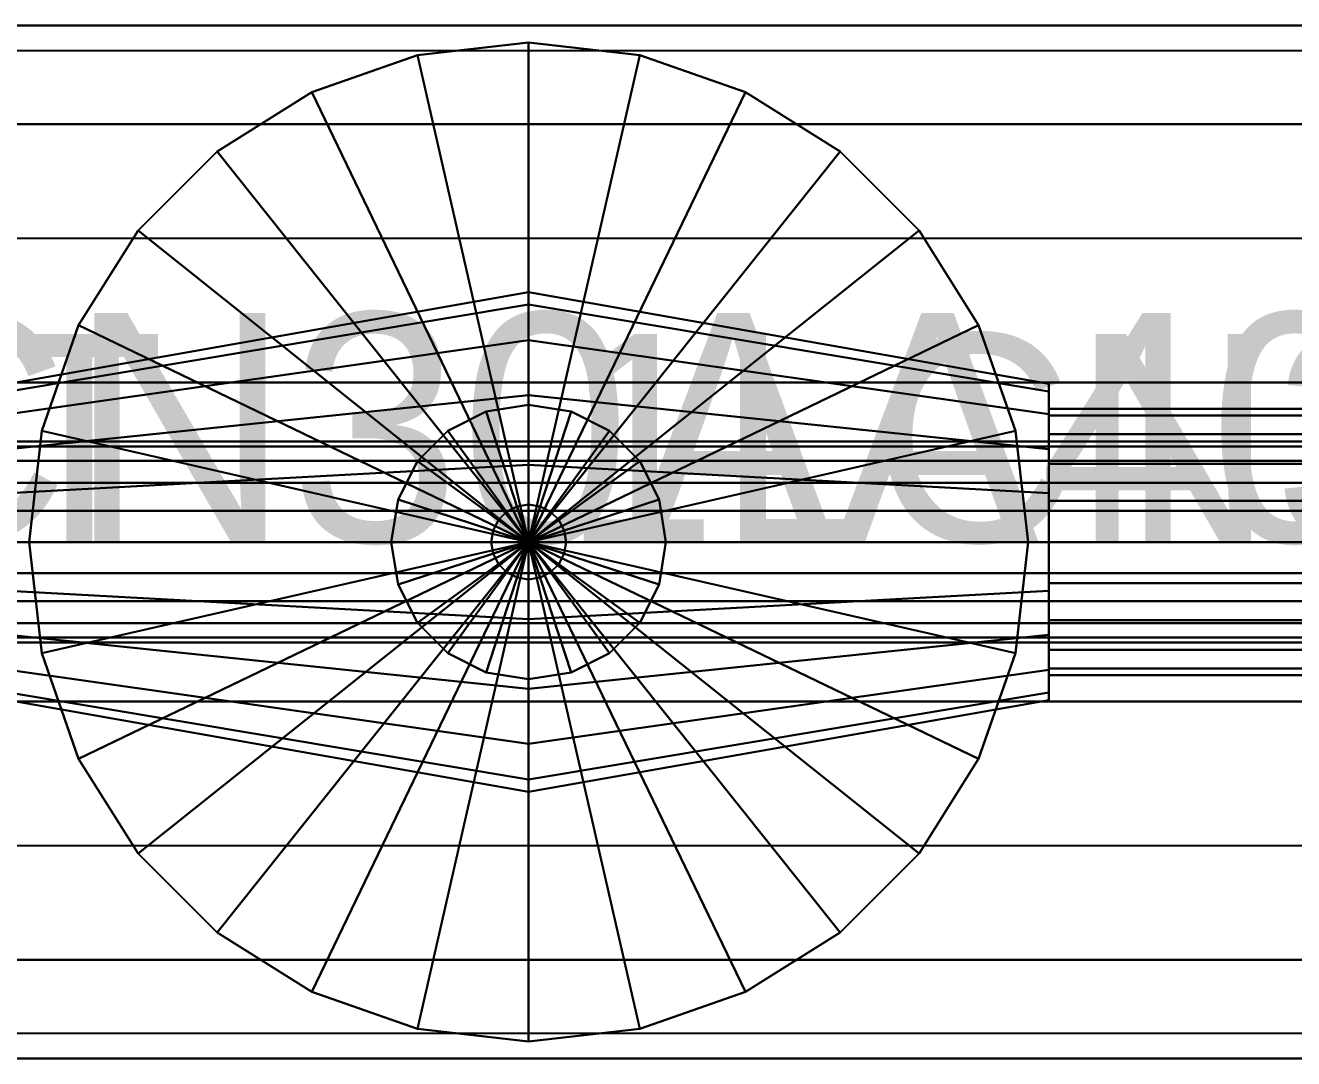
# Model space of a CAD drawing. Extents: x 91537 to 98524, y 82085 to 85415.
# Drawn here: x 96674.1 to 96978.8, y 84466.9 to 84715.1 of the extents above; entities that cross this region are included whole.
import ezdxf
from ezdxf.enums import TextEntityAlignment as Align

# ---------------------------------------------------------------- set-up
doc = ezdxf.new("R2010")
doc.units = 0
doc.header["$LTSCALE"] = 20
for name, color, linetype in [('CENTERLINE', 7, 'CONTINUOUS'), ('INSULATION', 254, 'CONTINUOUS'), ('LABELS', 7, 'CONTINUOUS'), ('PIPE-SPOOL2', 30, 'CONTINUOUS'), ('VALVES', 1, 'CONTINUOUS')]:
    doc.layers.add(name, color=color, linetype=linetype)

msp = doc.modelspace()

# ---------------------------------------------------------------- linework, layer by layer
at = {"layer": 'CENTERLINE'}
for points in [[(93850, 84591, 4450), (97500, 84591, 4450)], [(97640, 84591, 5095), (97430, 84591, 5095), (96995, 84591, 5095), (96595, 84591, 5095)]]:
    msp.add_polyline3d(points, dxfattribs=at)
at = {"layer": 'INSULATION'}
for points in [[(95450, 84715.15, 4450), (95450, 84709.0737, 4488.3645), (97496.1367, 84709.0104, 4488.3645), (97495.9379, 84715.0835, 4450)], [(95450, 84709.0737, 4411.6355), (95450, 84715.15, 4450), (97495.9379, 84715.0835, 4450), (97496.1367, 84709.0104, 4411.6355)], [(95450, 84709.0737, 4488.3645), (95450, 84691.4395, 4522.9735), (97496.7137, 84691.3857, 4522.9735), (97496.1367, 84709.0104, 4488.3645)], [(95450, 84691.4395, 4377.0265), (95450, 84709.0737, 4411.6355), (97496.1367, 84709.0104, 4411.6355), (97496.7137, 84691.3857, 4377.0265)], [(95450, 84691.4395, 4522.9735), (95450, 84663.9735, 4550.4395), (97497.6124, 84663.9345, 4550.4395), (97496.7137, 84691.3857, 4522.9735)], [(95450, 84663.9735, 4349.5605), (95450, 84691.4395, 4377.0265), (97496.7137, 84691.3857, 4377.0265), (97497.6124, 84663.9345, 4349.5605)], [(95450, 84663.9735, 4550.4395), (95450, 84629.3645, 4568.0737), (97498.7448, 84629.3439, 4568.0737), (97497.6124, 84663.9345, 4550.4395)], [(95450, 84629.3645, 4331.9263), (95450, 84663.9735, 4349.5605), (97497.6124, 84663.9345, 4349.5605), (97498.7448, 84629.3439, 4331.9263)], [(95450, 84629.3645, 4568.0737), (95450, 84591, 4574.15), (97500, 84591, 4574.15), (97498.7448, 84629.3439, 4568.0737)], [(95450, 84591, 4325.85), (95450, 84629.3645, 4331.9263), (97498.7448, 84629.3439, 4331.9263), (97500, 84591, 4325.85)], [(95450, 84591, 4574.15), (95450, 84552.6355, 4568.0737), (97501.2553, 84552.6561, 4568.0737), (97500, 84591, 4574.15)], [(95450, 84552.6355, 4331.9263), (95450, 84591, 4325.85), (97500, 84591, 4325.85), (97501.2553, 84552.6561, 4331.9263)], [(95450, 84552.6355, 4568.0737), (95450, 84518.0265, 4550.4395), (97502.3876, 84518.0655, 4550.4395), (97501.2553, 84552.6561, 4568.0737)], [(95450, 84518.0265, 4349.5605), (95450, 84552.6355, 4331.9263), (97501.2553, 84552.6561, 4331.9263), (97502.3876, 84518.0655, 4349.5605)], [(95450, 84518.0265, 4550.4395), (95450, 84490.5605, 4522.9735), (97503.2863, 84490.6143, 4522.9735), (97502.3876, 84518.0655, 4550.4395)], [(95450, 84490.5605, 4377.0265), (95450, 84518.0265, 4349.5605), (97502.3876, 84518.0655, 4349.5605), (97503.2863, 84490.6143, 4377.0265)], [(95450, 84490.5605, 4522.9735), (95450, 84472.9263, 4488.3645), (97503.8633, 84472.9896, 4488.3645), (97503.2863, 84490.6143, 4522.9735)], [(95450, 84472.9263, 4411.6355), (95450, 84490.5605, 4377.0265), (97503.2863, 84490.6143, 4377.0265), (97503.8633, 84472.9896, 4411.6355)], [(95450, 84472.9263, 4488.3645), (95450, 84466.85, 4450), (97504.0621, 84466.9165, 4450), (97503.8633, 84472.9896, 4488.3645)], [(95450, 84466.85, 4450), (95450, 84472.9263, 4411.6355), (97503.8633, 84472.9896, 4411.6355), (97504.0621, 84466.9165, 4450)]]:
    msp.add_3dface(points, dxfattribs=at)
at = {"layer": 'PIPE-SPOOL2'}
for points in [[(95450, 84615.15, 4450), (95450, 84613.968, 4457.4628), (97499.2485, 84613.9557, 4457.4628), (97499.2098, 84615.1371, 4450)], [(95450, 84613.968, 4442.5372), (95450, 84615.15, 4450), (97499.2098, 84615.1371, 4450), (97499.2485, 84613.9557, 4442.5372)], [(95450, 84613.968, 4457.4628), (95450, 84610.5378, 4464.195), (97499.3607, 84610.5273, 4464.195), (97499.2485, 84613.9557, 4457.4628)], [(95450, 84610.5378, 4435.805), (95450, 84613.968, 4442.5372), (97499.2485, 84613.9557, 4442.5372), (97499.3607, 84610.5273, 4435.805)], [(95450, 84610.5378, 4464.195), (95450, 84605.195, 4469.5378), (97499.5356, 84605.1874, 4469.5378), (97499.3607, 84610.5273, 4464.195)], [(95450, 84605.195, 4430.4622), (95450, 84610.5378, 4435.805), (97499.3607, 84610.5273, 4435.805), (97499.5356, 84605.1874, 4430.4622)], [(95450, 84605.195, 4469.5378), (95450, 84598.4628, 4472.968), (97499.7558, 84598.4588, 4472.968), (97499.5356, 84605.1874, 4469.5378)], [(95450, 84598.4628, 4427.032), (95450, 84605.195, 4430.4622), (97499.5356, 84605.1874, 4430.4622), (97499.7558, 84598.4588, 4427.032)], [(95450, 84598.4628, 4472.968), (95450, 84591, 4474.15), (97500, 84591, 4474.15), (97499.7558, 84598.4588, 4472.968)], [(95450, 84591, 4425.85), (95450, 84598.4628, 4427.032), (97499.7558, 84598.4588, 4427.032), (97500, 84591, 4425.85)], [(95450, 84591, 4474.15), (95450, 84583.5372, 4472.968), (97500.2442, 84583.5412, 4472.968), (97500, 84591, 4474.15)], [(95450, 84583.5372, 4427.032), (95450, 84591, 4425.85), (97500, 84591, 4425.85), (97500.2442, 84583.5412, 4427.032)], [(95450, 84583.5372, 4472.968), (95450, 84576.805, 4469.5378), (97500.4644, 84576.8126, 4469.5378), (97500.2442, 84583.5412, 4472.968)], [(95450, 84576.805, 4430.4622), (95450, 84583.5372, 4427.032), (97500.2442, 84583.5412, 4427.032), (97500.4644, 84576.8126, 4430.4622)], [(95450, 84576.805, 4469.5378), (95450, 84571.4622, 4464.195), (97500.6393, 84571.4727, 4464.195), (97500.4644, 84576.8126, 4469.5378)], [(95450, 84571.4622, 4435.805), (95450, 84576.805, 4430.4622), (97500.4644, 84576.8126, 4430.4622), (97500.6393, 84571.4727, 4435.805)], [(95450, 84571.4622, 4464.195), (95450, 84568.032, 4457.4628), (97500.7515, 84568.0443, 4457.4628), (97500.6393, 84571.4727, 4464.195)], [(95450, 84568.032, 4442.5372), (95450, 84571.4622, 4435.805), (97500.6393, 84571.4727, 4435.805), (97500.7515, 84568.0443, 4442.5372)], [(95450, 84568.032, 4457.4628), (95450, 84566.85, 4450), (97500.7902, 84566.8629, 4450), (97500.7515, 84568.0443, 4457.4628)], [(95450, 84566.85, 4450), (95450, 84568.032, 4442.5372), (97500.7515, 84568.0443, 4442.5372), (97500.7902, 84566.8629, 4450)]]:
    msp.add_3dface(points, dxfattribs=at)
at = {"layer": 'VALVES'}
for points in [[(96795, 84711, 5446), (96768.2975, 84707.9913, 5446), (96768.2975, 84707.9913, 5464), (96795, 84711, 5464)], [(96795, 84591, 5446), (96768.2975, 84707.9913, 5446), (96795, 84711, 5446)], [(96795, 84591, 5464), (96795, 84711, 5464), (96768.2975, 84707.9913, 5464)], [(96821.7025, 84707.9913, 5446), (96795, 84711, 5446), (96795, 84711, 5464), (96821.7025, 84707.9913, 5464)], [(96795, 84591, 5446), (96795, 84711, 5446), (96821.7025, 84707.9913, 5446)], [(96795, 84591, 5464), (96821.7025, 84707.9913, 5464), (96795, 84711, 5464)], [(96768.2975, 84707.9913, 5446), (96742.934, 84699.1163, 5446), (96742.934, 84699.1163, 5464), (96768.2975, 84707.9913, 5464)], [(96795, 84591, 5446), (96742.934, 84699.1163, 5446), (96768.2975, 84707.9913, 5446)], [(96795, 84591, 5464), (96768.2975, 84707.9913, 5464), (96742.934, 84699.1163, 5464)], [(96795, 84591, 5446), (96821.7025, 84707.9913, 5446), (96847.066, 84699.1163, 5446)], [(96795, 84591, 5464), (96847.066, 84699.1163, 5464), (96821.7025, 84707.9913, 5464)], [(96847.066, 84699.1163, 5446), (96821.7025, 84707.9913, 5446), (96821.7025, 84707.9913, 5464), (96847.066, 84699.1163, 5464)], [(96742.934, 84699.1163, 5446), (96720.1812, 84684.8198, 5446), (96720.1812, 84684.8198, 5464), (96742.934, 84699.1163, 5464)], [(96795, 84591, 5446), (96720.1812, 84684.8198, 5446), (96742.934, 84699.1163, 5446)], [(96795, 84591, 5464), (96742.934, 84699.1163, 5464), (96720.1812, 84684.8198, 5464)], [(96795, 84591, 5446), (96847.066, 84699.1163, 5446), (96869.8188, 84684.8198, 5446)], [(96795, 84591, 5464), (96869.8188, 84684.8198, 5464), (96847.066, 84699.1163, 5464)], [(96869.8188, 84684.8198, 5446), (96847.066, 84699.1163, 5446), (96847.066, 84699.1163, 5464), (96869.8188, 84684.8198, 5464)], [(96720.1812, 84684.8198, 5446), (96701.1802, 84665.8188, 5446), (96701.1802, 84665.8188, 5464), (96720.1812, 84684.8198, 5464)], [(96795, 84591, 5446), (96701.1802, 84665.8188, 5446), (96720.1812, 84684.8198, 5446)], [(96795, 84591, 5464), (96720.1812, 84684.8198, 5464), (96701.1802, 84665.8188, 5464)], [(96795, 84591, 5446), (96869.8188, 84684.8198, 5446), (96888.8198, 84665.8188, 5446)], [(96795, 84591, 5464), (96888.8198, 84665.8188, 5464), (96869.8188, 84684.8198, 5464)], [(96888.8198, 84665.8188, 5446), (96869.8188, 84684.8198, 5446), (96869.8188, 84684.8198, 5464), (96888.8198, 84665.8188, 5464)], [(96701.1802, 84665.8188, 5446), (96686.8837, 84643.066, 5446), (96686.8837, 84643.066, 5464), (96701.1802, 84665.8188, 5464)], [(96795, 84591, 5446), (96686.8837, 84643.066, 5446), (96701.1802, 84665.8188, 5446)], [(96795, 84591, 5464), (96701.1802, 84665.8188, 5464), (96686.8837, 84643.066, 5464)], [(96795, 84591, 5446), (96888.8198, 84665.8188, 5446), (96903.1163, 84643.066, 5446)], [(96795, 84591, 5464), (96903.1163, 84643.066, 5464), (96888.8198, 84665.8188, 5464)], [(96903.1163, 84643.066, 5446), (96888.8198, 84665.8188, 5446), (96888.8198, 84665.8188, 5464), (96903.1163, 84643.066, 5464)], [(96670, 84629, 5095), (96670, 84627.1401, 5106.7426), (96795, 84648.0634, 5113.541), (96795, 84651, 5095)], [(96670, 84627.1401, 5083.2574), (96670, 84629, 5095), (96795, 84651, 5095), (96795, 84648.0634, 5076.459)], [(96795, 84591, 5095), (96795, 84651, 5095), (96795, 84648.0634, 5113.541)], [(96795, 84591, 5095), (96795, 84648.0634, 5076.459), (96795, 84651, 5095)], [(96795, 84651, 5095), (96795, 84648.0634, 5113.541), (96920, 84627.1401, 5106.7426), (96920, 84629, 5095)], [(96795, 84648.0634, 5076.459), (96795, 84651, 5095), (96920, 84629, 5095), (96920, 84627.1401, 5083.2574)], [(96795, 84591, 5095), (96795, 84648.0634, 5113.541), (96795, 84651, 5095)], [(96795, 84591, 5095), (96795, 84651, 5095), (96795, 84648.0634, 5076.459)], [(96670, 84627.1401, 5106.7426), (96670, 84621.7426, 5117.3358), (96795, 84639.541, 5130.2671), (96795, 84648.0634, 5113.541)], [(96670, 84621.7426, 5072.6642), (96670, 84627.1401, 5083.2574), (96795, 84648.0634, 5076.459), (96795, 84639.541, 5059.7329)], [(96795, 84591, 5095), (96795, 84648.0634, 5113.541), (96795, 84639.541, 5130.2671)], [(96795, 84591, 5095), (96795, 84639.541, 5059.7329), (96795, 84648.0634, 5076.459)], [(96795, 84648.0634, 5113.541), (96795, 84639.541, 5130.2671), (96920, 84621.7426, 5117.3358), (96920, 84627.1401, 5106.7426)], [(96795, 84639.541, 5059.7329), (96795, 84648.0634, 5076.459), (96920, 84627.1401, 5083.2574), (96920, 84621.7426, 5072.6642)], [(96795, 84591, 5095), (96795, 84639.541, 5130.2671), (96795, 84648.0634, 5113.541)], [(96795, 84591, 5095), (96795, 84648.0634, 5076.459), (96795, 84639.541, 5059.7329)], [(96686.8837, 84643.066, 5446), (96678.0087, 84617.7025, 5446), (96678.0087, 84617.7025, 5464), (96686.8837, 84643.066, 5464)], [(96795, 84591, 5446), (96678.0087, 84617.7025, 5446), (96686.8837, 84643.066, 5446)], [(96795, 84591, 5464), (96686.8837, 84643.066, 5464), (96678.0087, 84617.7025, 5464)], [(96795, 84591, 5446), (96903.1163, 84643.066, 5446), (96911.9913, 84617.7025, 5446)], [(96795, 84591, 5464), (96911.9913, 84617.7025, 5464), (96903.1163, 84643.066, 5464)], [(96911.9913, 84617.7025, 5446), (96903.1163, 84643.066, 5446), (96903.1163, 84643.066, 5464), (96911.9913, 84617.7025, 5464)], [(96670, 84621.7426, 5117.3358), (96670, 84613.3358, 5125.7426), (96795, 84626.2671, 5143.541), (96795, 84639.541, 5130.2671)], [(96670, 84613.3358, 5064.2574), (96670, 84621.7426, 5072.6642), (96795, 84639.541, 5059.7329), (96795, 84626.2671, 5046.459)], [(96795, 84591, 5095), (96795, 84639.541, 5130.2671), (96795, 84626.2671, 5143.541)], [(96795, 84591, 5095), (96795, 84626.2671, 5046.459), (96795, 84639.541, 5059.7329)], [(96795, 84639.541, 5130.2671), (96795, 84626.2671, 5143.541), (96920, 84613.3358, 5125.7426), (96920, 84621.7426, 5117.3358)], [(96795, 84626.2671, 5046.459), (96795, 84639.541, 5059.7329), (96920, 84621.7426, 5072.6642), (96920, 84613.3358, 5064.2574)], [(96795, 84591, 5095), (96795, 84626.2671, 5143.541), (96795, 84639.541, 5130.2671)], [(96795, 84591, 5095), (96795, 84639.541, 5059.7329), (96795, 84626.2671, 5046.459)], [(96920, 84591, 5095), (96920, 84629, 5095), (96920, 84627.1401, 5106.7426)], [(96920, 84591, 5095), (96920, 84627.1401, 5083.2574), (96920, 84629, 5095)], [(96670, 84613.3358, 5125.7426), (96670, 84602.7426, 5131.1401), (96795, 84609.541, 5152.0634), (96795, 84626.2671, 5143.541)], [(96670, 84602.7426, 5058.8599), (96670, 84613.3358, 5064.2574), (96795, 84626.2671, 5046.459), (96795, 84609.541, 5037.9366)], [(96795, 84591, 5095), (96795, 84626.2671, 5143.541), (96795, 84609.541, 5152.0634)], [(96795, 84591, 5095), (96795, 84609.541, 5037.9366), (96795, 84626.2671, 5046.459)], [(96795, 84626.2671, 5143.541), (96795, 84609.541, 5152.0634), (96920, 84602.7426, 5131.1401), (96920, 84613.3358, 5125.7426)], [(96795, 84609.541, 5037.9366), (96795, 84626.2671, 5046.459), (96920, 84613.3358, 5064.2574), (96920, 84602.7426, 5058.8599)], [(96795, 84591, 5095), (96795, 84609.541, 5152.0634), (96795, 84626.2671, 5143.541)], [(96795, 84591, 5095), (96795, 84626.2671, 5046.459), (96795, 84609.541, 5037.9366)], [(96920, 84591, 5095), (96920, 84627.1401, 5106.7426), (96920, 84621.7426, 5117.3358)], [(96920, 84591, 5095), (96920, 84621.7426, 5072.6642), (96920, 84627.1401, 5083.2574)], [(96784.8024, 84622.3849, 5095), (96775.6031, 84617.6976, 5095), (96775.6031, 84617.6976, 5320), (96784.8024, 84622.3849, 5320)], [(96795, 84591, 5095), (96775.6031, 84617.6976, 5095), (96784.8024, 84622.3849, 5095)], [(96795, 84591, 5320), (96784.8024, 84622.3849, 5320), (96775.6031, 84617.6976, 5320)], [(96795, 84624, 5095), (96784.8024, 84622.3849, 5095), (96784.8024, 84622.3849, 5320), (96795, 84624, 5320)], [(96795, 84591, 5095), (96784.8024, 84622.3849, 5095), (96795, 84624, 5095)], [(96795, 84591, 5320), (96795, 84624, 5320), (96784.8024, 84622.3849, 5320)], [(96805.1976, 84622.3849, 5095), (96795, 84624, 5095), (96795, 84624, 5320), (96805.1976, 84622.3849, 5320)], [(96795, 84591, 5095), (96795, 84624, 5095), (96805.1976, 84622.3849, 5095)], [(96795, 84591, 5320), (96805.1976, 84622.3849, 5320), (96795, 84624, 5320)], [(96795, 84591, 5095), (96805.1976, 84622.3849, 5095), (96814.3969, 84617.6976, 5095)], [(96795, 84591, 5320), (96814.3969, 84617.6976, 5320), (96805.1976, 84622.3849, 5320)], [(96814.3969, 84617.6976, 5095), (96805.1976, 84622.3849, 5095), (96805.1976, 84622.3849, 5320), (96814.3969, 84617.6976, 5320)], [(96920, 84623, 5095), (96920, 84621.4338, 5104.8885), (96995, 84621.4338, 5104.8885), (96995, 84623, 5095)], [(96920, 84621.4338, 5085.1115), (96920, 84623, 5095), (96995, 84623, 5095), (96995, 84621.4338, 5085.1115)], [(96920, 84591, 5095), (96920, 84621.4338, 5104.8885), (96920, 84623, 5095)], [(96920, 84591, 5095), (96920, 84623, 5095), (96920, 84621.4338, 5085.1115)], [(96920, 84591, 5095), (96920, 84621.7426, 5117.3358), (96920, 84613.3358, 5125.7426)], [(96920, 84591, 5095), (96920, 84613.3358, 5064.2574), (96920, 84621.7426, 5072.6642)], [(96920, 84621.4338, 5104.8885), (96920, 84616.8885, 5113.8091), (96995, 84616.8885, 5113.8091), (96995, 84621.4338, 5104.8885)], [(96920, 84616.8885, 5076.1909), (96920, 84621.4338, 5085.1115), (96995, 84621.4338, 5085.1115), (96995, 84616.8885, 5076.1909)], [(96920, 84591, 5095), (96920, 84616.8885, 5113.8091), (96920, 84621.4338, 5104.8885)], [(96920, 84591, 5095), (96920, 84621.4338, 5085.1115), (96920, 84616.8885, 5076.1909)], [(96678.0087, 84617.7025, 5446), (96675, 84591, 5446), (96675, 84591, 5464), (96678.0087, 84617.7025, 5464)], [(96795, 84591, 5446), (96675, 84591, 5446), (96678.0087, 84617.7025, 5446)], [(96795, 84591, 5464), (96678.0087, 84617.7025, 5464), (96675, 84591, 5464)], [(96775.6031, 84617.6976, 5095), (96768.3024, 84610.3969, 5095), (96768.3024, 84610.3969, 5320), (96775.6031, 84617.6976, 5320)], [(96795, 84591, 5095), (96768.3024, 84610.3969, 5095), (96775.6031, 84617.6976, 5095)], [(96795, 84591, 5320), (96775.6031, 84617.6976, 5320), (96768.3024, 84610.3969, 5320)], [(96795, 84591, 5446), (96911.9913, 84617.7025, 5446), (96915, 84591, 5446)], [(96795, 84591, 5464), (96915, 84591, 5464), (96911.9913, 84617.7025, 5464)], [(96795, 84591, 5095), (96814.3969, 84617.6976, 5095), (96821.6976, 84610.3969, 5095)], [(96795, 84591, 5320), (96821.6976, 84610.3969, 5320), (96814.3969, 84617.6976, 5320)], [(96821.6976, 84610.3969, 5095), (96814.3969, 84617.6976, 5095), (96814.3969, 84617.6976, 5320), (96821.6976, 84610.3969, 5320)], [(96915, 84591, 5446), (96911.9913, 84617.7025, 5446), (96911.9913, 84617.7025, 5464), (96915, 84591, 5464)], [(96920, 84616.8885, 5113.8091), (96920, 84609.8091, 5120.8885), (96995, 84609.8091, 5120.8885), (96995, 84616.8885, 5113.8091)], [(96920, 84609.8091, 5069.1115), (96920, 84616.8885, 5076.1909), (96995, 84616.8885, 5076.1909), (96995, 84609.8091, 5069.1115)], [(96920, 84591, 5095), (96920, 84609.8091, 5120.8885), (96920, 84616.8885, 5113.8091)], [(96920, 84591, 5095), (96920, 84616.8885, 5076.1909), (96920, 84609.8091, 5069.1115)], [(96920, 84591, 5095), (96920, 84613.3358, 5125.7426), (96920, 84602.7426, 5131.1401)], [(96920, 84591, 5095), (96920, 84602.7426, 5058.8599), (96920, 84613.3358, 5064.2574)], [(96768.3024, 84610.3969, 5095), (96763.6151, 84601.1976, 5095), (96763.6151, 84601.1976, 5320), (96768.3024, 84610.3969, 5320)], [(96795, 84591, 5095), (96763.6151, 84601.1976, 5095), (96768.3024, 84610.3969, 5095)], [(96795, 84591, 5320), (96768.3024, 84610.3969, 5320), (96763.6151, 84601.1976, 5320)], [(96795, 84591, 5095), (96821.6976, 84610.3969, 5095), (96826.3849, 84601.1976, 5095)], [(96795, 84591, 5320), (96826.3849, 84601.1976, 5320), (96821.6976, 84610.3969, 5320)], [(96826.3849, 84601.1976, 5095), (96821.6976, 84610.3969, 5095), (96821.6976, 84610.3969, 5320), (96826.3849, 84601.1976, 5320)], [(96920, 84609.8091, 5120.8885), (96920, 84600.8885, 5125.4338), (96995, 84600.8885, 5125.4338), (96995, 84609.8091, 5120.8885)], [(96920, 84600.8885, 5064.5662), (96920, 84609.8091, 5069.1115), (96995, 84609.8091, 5069.1115), (96995, 84600.8885, 5064.5662)], [(96920, 84591, 5095), (96920, 84600.8885, 5125.4338), (96920, 84609.8091, 5120.8885)], [(96920, 84591, 5095), (96920, 84609.8091, 5069.1115), (96920, 84600.8885, 5064.5662)], [(96670, 84602.7426, 5131.1401), (96670, 84591, 5133), (96795, 84591, 5155), (96795, 84609.541, 5152.0634)], [(96670, 84591, 5057), (96670, 84602.7426, 5058.8599), (96795, 84609.541, 5037.9366), (96795, 84591, 5035)], [(96795, 84591, 5095), (96795, 84609.541, 5152.0634), (96795, 84591, 5155)], [(96795, 84591, 5095), (96795, 84591, 5035), (96795, 84609.541, 5037.9366)], [(96795, 84609.541, 5152.0634), (96795, 84591, 5155), (96920, 84591, 5133), (96920, 84602.7426, 5131.1401)], [(96795, 84591, 5035), (96795, 84609.541, 5037.9366), (96920, 84602.7426, 5058.8599), (96920, 84591, 5057)], [(96795, 84591, 5095), (96795, 84591, 5155), (96795, 84609.541, 5152.0634)], [(96795, 84591, 5095), (96795, 84609.541, 5037.9366), (96795, 84591, 5035)], [(96763.6151, 84601.1976, 5095), (96762, 84591, 5095), (96762, 84591, 5320), (96763.6151, 84601.1976, 5320)], [(96795, 84591, 5095), (96762, 84591, 5095), (96763.6151, 84601.1976, 5095)], [(96795, 84591, 5320), (96763.6151, 84601.1976, 5320), (96762, 84591, 5320)], [(96795, 84591, 5095), (96826.3849, 84601.1976, 5095), (96828, 84591, 5095)], [(96795, 84591, 5320), (96828, 84591, 5320), (96826.3849, 84601.1976, 5320)], [(96828, 84591, 5095), (96826.3849, 84601.1976, 5095), (96826.3849, 84601.1976, 5320), (96828, 84591, 5320)], [(96920, 84591, 5095), (96920, 84602.7426, 5131.1401), (96920, 84591, 5133)], [(96920, 84591, 5095), (96920, 84591, 5057), (96920, 84602.7426, 5058.8599)], [(96920, 84600.8885, 5125.4338), (96920, 84591, 5127), (96995, 84591, 5127), (96995, 84600.8885, 5125.4338)], [(96920, 84591, 5063), (96920, 84600.8885, 5064.5662), (96995, 84600.8885, 5064.5662), (96995, 84591, 5063)], [(96920, 84591, 5095), (96920, 84591, 5127), (96920, 84600.8885, 5125.4338)], [(96920, 84591, 5095), (96920, 84600.8885, 5064.5662), (96920, 84591, 5063)], [(96789.7099, 84598.2812, 5320), (96787.7188, 84596.2901, 5320), (96787.7188, 84596.2901, 5455), (96789.7099, 84598.2812, 5455)], [(96795, 84591, 5320), (96787.7188, 84596.2901, 5320), (96789.7099, 84598.2812, 5320)], [(96795, 84591, 5455), (96789.7099, 84598.2812, 5455), (96787.7188, 84596.2901, 5455)], [(96792.2188, 84599.5595, 5320), (96789.7099, 84598.2812, 5320), (96789.7099, 84598.2812, 5455), (96792.2188, 84599.5595, 5455)], [(96795, 84591, 5320), (96789.7099, 84598.2812, 5320), (96792.2188, 84599.5595, 5320)], [(96795, 84591, 5455), (96792.2188, 84599.5595, 5455), (96789.7099, 84598.2812, 5455)], [(96795, 84600, 5320), (96792.2188, 84599.5595, 5320), (96792.2188, 84599.5595, 5455), (96795, 84600, 5455)], [(96795, 84591, 5320), (96792.2188, 84599.5595, 5320), (96795, 84600, 5320)], [(96795, 84591, 5455), (96795, 84600, 5455), (96792.2188, 84599.5595, 5455)], [(96797.7812, 84599.5595, 5320), (96795, 84600, 5320), (96795, 84600, 5455), (96797.7812, 84599.5595, 5455)], [(96795, 84591, 5320), (96795, 84600, 5320), (96797.7812, 84599.5595, 5320)], [(96795, 84591, 5455), (96797.7812, 84599.5595, 5455), (96795, 84600, 5455)], [(96795, 84591, 5320), (96797.7812, 84599.5595, 5320), (96800.2901, 84598.2812, 5320)], [(96795, 84591, 5455), (96800.2901, 84598.2812, 5455), (96797.7812, 84599.5595, 5455)], [(96795, 84591, 5320), (96800.2901, 84598.2812, 5320), (96802.2812, 84596.2901, 5320)], [(96795, 84591, 5455), (96802.2812, 84596.2901, 5455), (96800.2901, 84598.2812, 5455)], [(96800.2901, 84598.2812, 5320), (96797.7812, 84599.5595, 5320), (96797.7812, 84599.5595, 5455), (96800.2901, 84598.2812, 5455)], [(96802.2812, 84596.2901, 5320), (96800.2901, 84598.2812, 5320), (96800.2901, 84598.2812, 5455), (96802.2812, 84596.2901, 5455)], [(96787.7188, 84596.2901, 5320), (96786.4405, 84593.7812, 5320), (96786.4405, 84593.7812, 5455), (96787.7188, 84596.2901, 5455)], [(96795, 84591, 5320), (96786.4405, 84593.7812, 5320), (96787.7188, 84596.2901, 5320)], [(96795, 84591, 5455), (96787.7188, 84596.2901, 5455), (96786.4405, 84593.7812, 5455)], [(96795, 84591, 5320), (96802.2812, 84596.2901, 5320), (96803.5595, 84593.7812, 5320)], [(96795, 84591, 5455), (96803.5595, 84593.7812, 5455), (96802.2812, 84596.2901, 5455)], [(96803.5595, 84593.7812, 5320), (96802.2812, 84596.2901, 5320), (96802.2812, 84596.2901, 5455), (96803.5595, 84593.7812, 5455)], [(96786.4405, 84593.7812, 5320), (96786, 84591, 5320), (96786, 84591, 5455), (96786.4405, 84593.7812, 5455)], [(96795, 84591, 5320), (96786, 84591, 5320), (96786.4405, 84593.7812, 5320)], [(96795, 84591, 5455), (96786.4405, 84593.7812, 5455), (96786, 84591, 5455)], [(96795, 84591, 5320), (96803.5595, 84593.7812, 5320), (96804, 84591, 5320)], [(96795, 84591, 5455), (96804, 84591, 5455), (96803.5595, 84593.7812, 5455)], [(96804, 84591, 5320), (96803.5595, 84593.7812, 5320), (96803.5595, 84593.7812, 5455), (96804, 84591, 5455)], [(96670, 84591, 5133), (96670, 84579.2574, 5131.1401), (96795, 84572.459, 5152.0634), (96795, 84591, 5155)], [(96670, 84579.2574, 5058.8599), (96670, 84591, 5057), (96795, 84591, 5035), (96795, 84572.459, 5037.9366)], [(96675, 84591, 5446), (96678.0087, 84564.2975, 5446), (96678.0087, 84564.2975, 5464), (96675, 84591, 5464)], [(96795, 84591, 5446), (96678.0087, 84564.2975, 5446), (96675, 84591, 5446)], [(96795, 84591, 5464), (96675, 84591, 5464), (96678.0087, 84564.2975, 5464)], [(96795, 84591, 5446), (96686.8837, 84538.934, 5446), (96678.0087, 84564.2975, 5446)], [(96795, 84591, 5464), (96678.0087, 84564.2975, 5464), (96686.8837, 84538.934, 5464)], [(96795, 84591, 5446), (96701.1802, 84516.1812, 5446), (96686.8837, 84538.934, 5446)], [(96795, 84591, 5464), (96686.8837, 84538.934, 5464), (96701.1802, 84516.1812, 5464)], [(96795, 84591, 5446), (96720.1812, 84497.1802, 5446), (96701.1802, 84516.1812, 5446)], [(96795, 84591, 5464), (96701.1802, 84516.1812, 5464), (96720.1812, 84497.1802, 5464)], [(96795, 84591, 5446), (96742.934, 84482.8837, 5446), (96720.1812, 84497.1802, 5446)], [(96795, 84591, 5464), (96720.1812, 84497.1802, 5464), (96742.934, 84482.8837, 5464)], [(96795, 84591, 5446), (96768.2975, 84474.0087, 5446), (96742.934, 84482.8837, 5446)], [(96795, 84591, 5464), (96742.934, 84482.8837, 5464), (96768.2975, 84474.0087, 5464)], [(96762, 84591, 5095), (96763.6151, 84580.8024, 5095), (96763.6151, 84580.8024, 5320), (96762, 84591, 5320)], [(96795, 84591, 5095), (96763.6151, 84580.8024, 5095), (96762, 84591, 5095)], [(96795, 84591, 5320), (96762, 84591, 5320), (96763.6151, 84580.8024, 5320)], [(96795, 84591, 5095), (96768.3024, 84571.6031, 5095), (96763.6151, 84580.8024, 5095)], [(96795, 84591, 5320), (96763.6151, 84580.8024, 5320), (96768.3024, 84571.6031, 5320)], [(96795, 84591, 5446), (96795, 84471, 5446), (96768.2975, 84474.0087, 5446)], [(96795, 84591, 5464), (96768.2975, 84474.0087, 5464), (96795, 84471, 5464)], [(96795, 84591, 5095), (96775.6031, 84564.3024, 5095), (96768.3024, 84571.6031, 5095)], [(96795, 84591, 5320), (96768.3024, 84571.6031, 5320), (96775.6031, 84564.3024, 5320)], [(96795, 84591, 5095), (96784.8024, 84559.6151, 5095), (96775.6031, 84564.3024, 5095)], [(96795, 84591, 5320), (96775.6031, 84564.3024, 5320), (96784.8024, 84559.6151, 5320)], [(96795, 84591, 5095), (96795, 84558, 5095), (96784.8024, 84559.6151, 5095)], [(96795, 84591, 5320), (96784.8024, 84559.6151, 5320), (96795, 84558, 5320)], [(96786, 84591, 5320), (96786.4405, 84588.2188, 5320), (96786.4405, 84588.2188, 5455), (96786, 84591, 5455)], [(96795, 84591, 5320), (96786.4405, 84588.2188, 5320), (96786, 84591, 5320)], [(96795, 84591, 5455), (96786, 84591, 5455), (96786.4405, 84588.2188, 5455)], [(96795, 84591, 5320), (96787.7188, 84585.7099, 5320), (96786.4405, 84588.2188, 5320)], [(96795, 84591, 5455), (96786.4405, 84588.2188, 5455), (96787.7188, 84585.7099, 5455)], [(96795, 84591, 5320), (96789.7099, 84583.7188, 5320), (96787.7188, 84585.7099, 5320)], [(96795, 84591, 5455), (96787.7188, 84585.7099, 5455), (96789.7099, 84583.7188, 5455)], [(96795, 84591, 5320), (96792.2188, 84582.4405, 5320), (96789.7099, 84583.7188, 5320)], [(96795, 84591, 5455), (96789.7099, 84583.7188, 5455), (96792.2188, 84582.4405, 5455)], [(96795, 84591, 5320), (96795, 84582, 5320), (96792.2188, 84582.4405, 5320)], [(96795, 84591, 5455), (96792.2188, 84582.4405, 5455), (96795, 84582, 5455)], [(96795, 84591, 5095), (96795, 84591, 5155), (96795, 84572.459, 5152.0634)], [(96795, 84591, 5095), (96795, 84572.459, 5152.0634), (96795, 84555.7329, 5143.541)], [(96795, 84591, 5095), (96795, 84555.7329, 5143.541), (96795, 84542.459, 5130.2671)], [(96795, 84591, 5095), (96795, 84542.459, 5130.2671), (96795, 84533.9366, 5113.541)], [(96795, 84591, 5095), (96795, 84533.9366, 5113.541), (96795, 84531, 5095)], [(96795, 84591, 5095), (96795, 84531, 5095), (96795, 84533.9366, 5076.459)], [(96795, 84591, 5095), (96795, 84533.9366, 5076.459), (96795, 84542.459, 5059.7329)], [(96795, 84591, 5095), (96795, 84542.459, 5059.7329), (96795, 84555.7329, 5046.459)], [(96795, 84591, 5095), (96795, 84555.7329, 5046.459), (96795, 84572.459, 5037.9366)], [(96795, 84591, 5095), (96795, 84572.459, 5037.9366), (96795, 84591, 5035)], [(96795, 84591, 5155), (96795, 84572.459, 5152.0634), (96920, 84579.2574, 5131.1401), (96920, 84591, 5133)], [(96795, 84572.459, 5037.9366), (96795, 84591, 5035), (96920, 84591, 5057), (96920, 84579.2574, 5058.8599)], [(96795, 84591, 5095), (96795, 84572.459, 5152.0634), (96795, 84591, 5155)], [(96795, 84591, 5095), (96795, 84555.7329, 5143.541), (96795, 84572.459, 5152.0634)], [(96795, 84591, 5095), (96795, 84542.459, 5130.2671), (96795, 84555.7329, 5143.541)], [(96795, 84591, 5095), (96795, 84533.9366, 5113.541), (96795, 84542.459, 5130.2671)], [(96795, 84591, 5095), (96795, 84531, 5095), (96795, 84533.9366, 5113.541)], [(96795, 84591, 5095), (96795, 84533.9366, 5076.459), (96795, 84531, 5095)], [(96795, 84591, 5095), (96795, 84542.459, 5059.7329), (96795, 84533.9366, 5076.459)], [(96795, 84591, 5095), (96795, 84555.7329, 5046.459), (96795, 84542.459, 5059.7329)], [(96795, 84591, 5095), (96795, 84572.459, 5037.9366), (96795, 84555.7329, 5046.459)], [(96795, 84591, 5095), (96795, 84591, 5035), (96795, 84572.459, 5037.9366)], [(96795, 84591, 5095), (96805.1976, 84559.6151, 5095), (96795, 84558, 5095)], [(96795, 84591, 5095), (96814.3969, 84564.3024, 5095), (96805.1976, 84559.6151, 5095)], [(96795, 84591, 5095), (96821.6976, 84571.6031, 5095), (96814.3969, 84564.3024, 5095)], [(96795, 84591, 5095), (96826.3849, 84580.8024, 5095), (96821.6976, 84571.6031, 5095)], [(96795, 84591, 5095), (96828, 84591, 5095), (96826.3849, 84580.8024, 5095)], [(96795, 84591, 5320), (96795, 84558, 5320), (96805.1976, 84559.6151, 5320)], [(96795, 84591, 5320), (96805.1976, 84559.6151, 5320), (96814.3969, 84564.3024, 5320)], [(96795, 84591, 5320), (96814.3969, 84564.3024, 5320), (96821.6976, 84571.6031, 5320)], [(96795, 84591, 5320), (96821.6976, 84571.6031, 5320), (96826.3849, 84580.8024, 5320)], [(96795, 84591, 5320), (96826.3849, 84580.8024, 5320), (96828, 84591, 5320)], [(96795, 84591, 5320), (96797.7812, 84582.4405, 5320), (96795, 84582, 5320)], [(96795, 84591, 5320), (96800.2901, 84583.7188, 5320), (96797.7812, 84582.4405, 5320)], [(96795, 84591, 5320), (96802.2812, 84585.7099, 5320), (96800.2901, 84583.7188, 5320)], [(96795, 84591, 5320), (96803.5595, 84588.2188, 5320), (96802.2812, 84585.7099, 5320)], [(96795, 84591, 5320), (96804, 84591, 5320), (96803.5595, 84588.2188, 5320)], [(96795, 84591, 5455), (96795, 84582, 5455), (96797.7812, 84582.4405, 5455)], [(96795, 84591, 5455), (96797.7812, 84582.4405, 5455), (96800.2901, 84583.7188, 5455)], [(96795, 84591, 5455), (96800.2901, 84583.7188, 5455), (96802.2812, 84585.7099, 5455)], [(96795, 84591, 5455), (96802.2812, 84585.7099, 5455), (96803.5595, 84588.2188, 5455)], [(96795, 84591, 5455), (96803.5595, 84588.2188, 5455), (96804, 84591, 5455)], [(96795, 84591, 5446), (96821.7025, 84474.0087, 5446), (96795, 84471, 5446)], [(96795, 84591, 5446), (96847.066, 84482.8837, 5446), (96821.7025, 84474.0087, 5446)], [(96795, 84591, 5446), (96869.8188, 84497.1802, 5446), (96847.066, 84482.8837, 5446)], [(96795, 84591, 5446), (96888.8198, 84516.1812, 5446), (96869.8188, 84497.1802, 5446)], [(96795, 84591, 5446), (96903.1163, 84538.934, 5446), (96888.8198, 84516.1812, 5446)], [(96795, 84591, 5446), (96911.9913, 84564.2975, 5446), (96903.1163, 84538.934, 5446)], [(96795, 84591, 5446), (96915, 84591, 5446), (96911.9913, 84564.2975, 5446)], [(96795, 84591, 5464), (96795, 84471, 5464), (96821.7025, 84474.0087, 5464)], [(96795, 84591, 5464), (96821.7025, 84474.0087, 5464), (96847.066, 84482.8837, 5464)], [(96795, 84591, 5464), (96847.066, 84482.8837, 5464), (96869.8188, 84497.1802, 5464)], [(96795, 84591, 5464), (96869.8188, 84497.1802, 5464), (96888.8198, 84516.1812, 5464)], [(96795, 84591, 5464), (96888.8198, 84516.1812, 5464), (96903.1163, 84538.934, 5464)], [(96795, 84591, 5464), (96903.1163, 84538.934, 5464), (96911.9913, 84564.2975, 5464)], [(96795, 84591, 5464), (96911.9913, 84564.2975, 5464), (96915, 84591, 5464)], [(96803.5595, 84588.2188, 5320), (96804, 84591, 5320), (96804, 84591, 5455), (96803.5595, 84588.2188, 5455)], [(96826.3849, 84580.8024, 5095), (96828, 84591, 5095), (96828, 84591, 5320), (96826.3849, 84580.8024, 5320)], [(96911.9913, 84564.2975, 5446), (96915, 84591, 5446), (96915, 84591, 5464), (96911.9913, 84564.2975, 5464)], [(96920, 84591, 5127), (96920, 84581.1115, 5125.4338), (96995, 84581.1115, 5125.4338), (96995, 84591, 5127)], [(96920, 84581.1115, 5064.5662), (96920, 84591, 5063), (96995, 84591, 5063), (96995, 84581.1115, 5064.5662)], [(96920, 84591, 5095), (96920, 84581.1115, 5125.4338), (96920, 84591, 5127)], [(96920, 84591, 5095), (96920, 84572.1909, 5120.8885), (96920, 84581.1115, 5125.4338)], [(96920, 84591, 5095), (96920, 84565.1115, 5113.8091), (96920, 84572.1909, 5120.8885)], [(96920, 84591, 5095), (96920, 84560.5662, 5104.8885), (96920, 84565.1115, 5113.8091)], [(96920, 84591, 5095), (96920, 84559, 5095), (96920, 84560.5662, 5104.8885)], [(96920, 84591, 5095), (96920, 84560.5662, 5085.1115), (96920, 84559, 5095)], [(96920, 84591, 5095), (96920, 84565.1115, 5076.1909), (96920, 84560.5662, 5085.1115)], [(96920, 84591, 5095), (96920, 84572.1909, 5069.1115), (96920, 84565.1115, 5076.1909)], [(96920, 84591, 5095), (96920, 84581.1115, 5064.5662), (96920, 84572.1909, 5069.1115)], [(96920, 84591, 5095), (96920, 84591, 5063), (96920, 84581.1115, 5064.5662)], [(96920, 84591, 5095), (96920, 84591, 5133), (96920, 84579.2574, 5131.1401)], [(96920, 84591, 5095), (96920, 84579.2574, 5131.1401), (96920, 84568.6642, 5125.7426)], [(96920, 84591, 5095), (96920, 84568.6642, 5125.7426), (96920, 84560.2574, 5117.3358)], [(96920, 84591, 5095), (96920, 84560.2574, 5117.3358), (96920, 84554.8599, 5106.7426)], [(96920, 84591, 5095), (96920, 84554.8599, 5106.7426), (96920, 84553, 5095)], [(96920, 84591, 5095), (96920, 84553, 5095), (96920, 84554.8599, 5083.2574)], [(96920, 84591, 5095), (96920, 84554.8599, 5083.2574), (96920, 84560.2574, 5072.6642)], [(96920, 84591, 5095), (96920, 84560.2574, 5072.6642), (96920, 84568.6642, 5064.2574)], [(96920, 84591, 5095), (96920, 84568.6642, 5064.2574), (96920, 84579.2574, 5058.8599)], [(96920, 84591, 5095), (96920, 84579.2574, 5058.8599), (96920, 84591, 5057)], [(96786.4405, 84588.2188, 5320), (96787.7188, 84585.7099, 5320), (96787.7188, 84585.7099, 5455), (96786.4405, 84588.2188, 5455)], [(96787.7188, 84585.7099, 5320), (96789.7099, 84583.7188, 5320), (96789.7099, 84583.7188, 5455), (96787.7188, 84585.7099, 5455)], [(96800.2901, 84583.7188, 5320), (96802.2812, 84585.7099, 5320), (96802.2812, 84585.7099, 5455), (96800.2901, 84583.7188, 5455)], [(96802.2812, 84585.7099, 5320), (96803.5595, 84588.2188, 5320), (96803.5595, 84588.2188, 5455), (96802.2812, 84585.7099, 5455)], [(96789.7099, 84583.7188, 5320), (96792.2188, 84582.4405, 5320), (96792.2188, 84582.4405, 5455), (96789.7099, 84583.7188, 5455)], [(96792.2188, 84582.4405, 5320), (96795, 84582, 5320), (96795, 84582, 5455), (96792.2188, 84582.4405, 5455)], [(96795, 84582, 5320), (96797.7812, 84582.4405, 5320), (96797.7812, 84582.4405, 5455), (96795, 84582, 5455)], [(96797.7812, 84582.4405, 5320), (96800.2901, 84583.7188, 5320), (96800.2901, 84583.7188, 5455), (96797.7812, 84582.4405, 5455)], [(96670, 84579.2574, 5131.1401), (96670, 84568.6642, 5125.7426), (96795, 84555.7329, 5143.541), (96795, 84572.459, 5152.0634)], [(96670, 84568.6642, 5064.2574), (96670, 84579.2574, 5058.8599), (96795, 84572.459, 5037.9366), (96795, 84555.7329, 5046.459)], [(96763.6151, 84580.8024, 5095), (96768.3024, 84571.6031, 5095), (96768.3024, 84571.6031, 5320), (96763.6151, 84580.8024, 5320)], [(96795, 84572.459, 5152.0634), (96795, 84555.7329, 5143.541), (96920, 84568.6642, 5125.7426), (96920, 84579.2574, 5131.1401)], [(96795, 84555.7329, 5046.459), (96795, 84572.459, 5037.9366), (96920, 84579.2574, 5058.8599), (96920, 84568.6642, 5064.2574)], [(96821.6976, 84571.6031, 5095), (96826.3849, 84580.8024, 5095), (96826.3849, 84580.8024, 5320), (96821.6976, 84571.6031, 5320)], [(96920, 84581.1115, 5125.4338), (96920, 84572.1909, 5120.8885), (96995, 84572.1909, 5120.8885), (96995, 84581.1115, 5125.4338)], [(96920, 84572.1909, 5069.1115), (96920, 84581.1115, 5064.5662), (96995, 84581.1115, 5064.5662), (96995, 84572.1909, 5069.1115)], [(96768.3024, 84571.6031, 5095), (96775.6031, 84564.3024, 5095), (96775.6031, 84564.3024, 5320), (96768.3024, 84571.6031, 5320)], [(96814.3969, 84564.3024, 5095), (96821.6976, 84571.6031, 5095), (96821.6976, 84571.6031, 5320), (96814.3969, 84564.3024, 5320)], [(96920, 84572.1909, 5120.8885), (96920, 84565.1115, 5113.8091), (96995, 84565.1115, 5113.8091), (96995, 84572.1909, 5120.8885)], [(96920, 84565.1115, 5076.1909), (96920, 84572.1909, 5069.1115), (96995, 84572.1909, 5069.1115), (96995, 84565.1115, 5076.1909)], [(96670, 84568.6642, 5125.7426), (96670, 84560.2574, 5117.3358), (96795, 84542.459, 5130.2671), (96795, 84555.7329, 5143.541)], [(96670, 84560.2574, 5072.6642), (96670, 84568.6642, 5064.2574), (96795, 84555.7329, 5046.459), (96795, 84542.459, 5059.7329)], [(96795, 84555.7329, 5143.541), (96795, 84542.459, 5130.2671), (96920, 84560.2574, 5117.3358), (96920, 84568.6642, 5125.7426)], [(96795, 84542.459, 5059.7329), (96795, 84555.7329, 5046.459), (96920, 84568.6642, 5064.2574), (96920, 84560.2574, 5072.6642)], [(96678.0087, 84564.2975, 5446), (96686.8837, 84538.934, 5446), (96686.8837, 84538.934, 5464), (96678.0087, 84564.2975, 5464)], [(96775.6031, 84564.3024, 5095), (96784.8024, 84559.6151, 5095), (96784.8024, 84559.6151, 5320), (96775.6031, 84564.3024, 5320)], [(96805.1976, 84559.6151, 5095), (96814.3969, 84564.3024, 5095), (96814.3969, 84564.3024, 5320), (96805.1976, 84559.6151, 5320)], [(96903.1163, 84538.934, 5446), (96911.9913, 84564.2975, 5446), (96911.9913, 84564.2975, 5464), (96903.1163, 84538.934, 5464)], [(96920, 84565.1115, 5113.8091), (96920, 84560.5662, 5104.8885), (96995, 84560.5662, 5104.8885), (96995, 84565.1115, 5113.8091)], [(96920, 84560.5662, 5085.1115), (96920, 84565.1115, 5076.1909), (96995, 84565.1115, 5076.1909), (96995, 84560.5662, 5085.1115)], [(96670, 84560.2574, 5117.3358), (96670, 84554.8599, 5106.7426), (96795, 84533.9366, 5113.541), (96795, 84542.459, 5130.2671)], [(96670, 84554.8599, 5083.2574), (96670, 84560.2574, 5072.6642), (96795, 84542.459, 5059.7329), (96795, 84533.9366, 5076.459)], [(96784.8024, 84559.6151, 5095), (96795, 84558, 5095), (96795, 84558, 5320), (96784.8024, 84559.6151, 5320)], [(96795, 84542.459, 5130.2671), (96795, 84533.9366, 5113.541), (96920, 84554.8599, 5106.7426), (96920, 84560.2574, 5117.3358)], [(96795, 84533.9366, 5076.459), (96795, 84542.459, 5059.7329), (96920, 84560.2574, 5072.6642), (96920, 84554.8599, 5083.2574)], [(96795, 84558, 5095), (96805.1976, 84559.6151, 5095), (96805.1976, 84559.6151, 5320), (96795, 84558, 5320)], [(96920, 84560.5662, 5104.8885), (96920, 84559, 5095), (96995, 84559, 5095), (96995, 84560.5662, 5104.8885)], [(96920, 84559, 5095), (96920, 84560.5662, 5085.1115), (96995, 84560.5662, 5085.1115), (96995, 84559, 5095)], [(96670, 84554.8599, 5106.7426), (96670, 84553, 5095), (96795, 84531, 5095), (96795, 84533.9366, 5113.541)], [(96670, 84553, 5095), (96670, 84554.8599, 5083.2574), (96795, 84533.9366, 5076.459), (96795, 84531, 5095)], [(96795, 84533.9366, 5113.541), (96795, 84531, 5095), (96920, 84553, 5095), (96920, 84554.8599, 5106.7426)], [(96795, 84531, 5095), (96795, 84533.9366, 5076.459), (96920, 84554.8599, 5083.2574), (96920, 84553, 5095)], [(96686.8837, 84538.934, 5446), (96701.1802, 84516.1812, 5446), (96701.1802, 84516.1812, 5464), (96686.8837, 84538.934, 5464)], [(96888.8198, 84516.1812, 5446), (96903.1163, 84538.934, 5446), (96903.1163, 84538.934, 5464), (96888.8198, 84516.1812, 5464)], [(96701.1802, 84516.1812, 5446), (96720.1812, 84497.1802, 5446), (96720.1812, 84497.1802, 5464), (96701.1802, 84516.1812, 5464)], [(96869.8188, 84497.1802, 5446), (96888.8198, 84516.1812, 5446), (96888.8198, 84516.1812, 5464), (96869.8188, 84497.1802, 5464)], [(96720.1812, 84497.1802, 5446), (96742.934, 84482.8837, 5446), (96742.934, 84482.8837, 5464), (96720.1812, 84497.1802, 5464)], [(96847.066, 84482.8837, 5446), (96869.8188, 84497.1802, 5446), (96869.8188, 84497.1802, 5464), (96847.066, 84482.8837, 5464)], [(96742.934, 84482.8837, 5446), (96768.2975, 84474.0087, 5446), (96768.2975, 84474.0087, 5464), (96742.934, 84482.8837, 5464)], [(96821.7025, 84474.0087, 5446), (96847.066, 84482.8837, 5446), (96847.066, 84482.8837, 5464), (96821.7025, 84474.0087, 5464)], [(96768.2975, 84474.0087, 5446), (96795, 84471, 5446), (96795, 84471, 5464), (96768.2975, 84474.0087, 5464)], [(96795, 84471, 5446), (96821.7025, 84474.0087, 5446), (96821.7025, 84474.0087, 5464), (96795, 84471, 5464)]]:
    msp.add_3dface(points, dxfattribs=at)

# ---------------------------------------------------------------- texts
at = {"layer": 'LABELS'}
for s, height, p in [('1LCN30AA400', 55, (96795, 84591, 5615)), ('1LCN30BQ036 FIX POINT', 50, (96308, 84591, 4120)), ('1LCN30BQ035 GUIDE', 50, (97145, 84591, 4765))]:
    msp.add_text(s, height=height, dxfattribs=at).set_placement(p, align=Align.CENTER)

doc.saveas('drawing.dxf')
